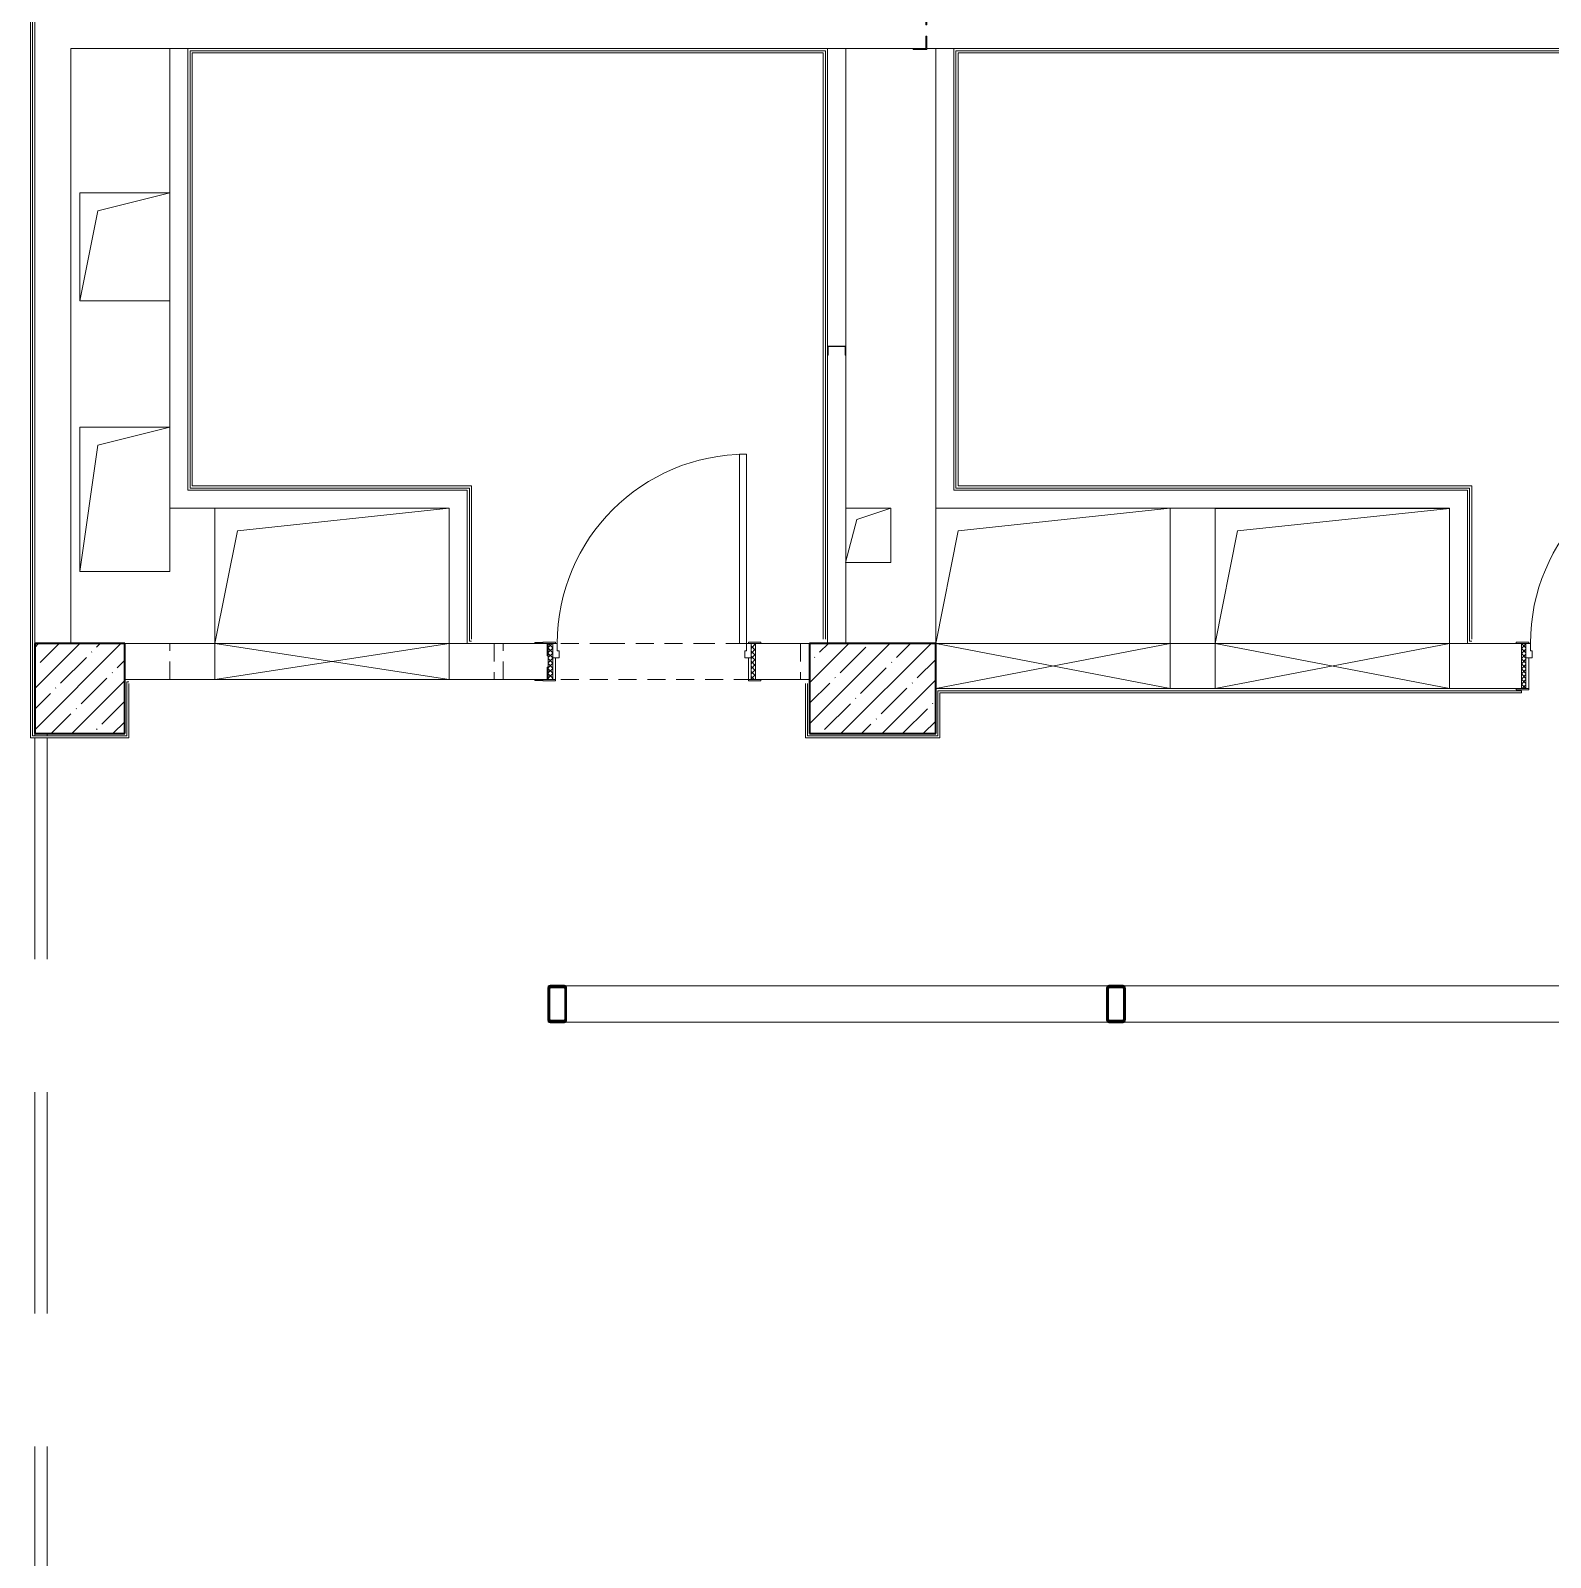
# Model space of a CAD drawing. Header units: millimetres. Extents: x 5993 to 95364, y 94667 to 143522.
# Drawn here: x 42603 to 43290, y 116350 to 117039 of the extents above; entities that cross this region are included whole.
import ezdxf

# ---------------------------------------------------------------- set-up
doc = ezdxf.new("R2010")
doc.units = ezdxf.units.MM
doc.linetypes.add('200_ШТРИХ_ш1п0_6_', pattern=[160, 100, -60])
for name, color, linetype, lineweight in [('0-2', 7, 'Continuous', 9), ('Двери', 7, 'Continuous', 9), ('Каркас_Импост', 7, 'Continuous', 13), ('Каркас_Импост-1', 7, 'Continuous', 9), ('Колонны-1', 7, 'Continuous', 35), ('Линии-1', 7, '200_ШТРИХ_ш1п0_6_', 9), ('Несущие колонны', 7, 'Continuous', 9), ('Несущие колонны-1', 7, 'Continuous', 35), ('Обобщенные модели', 7, 'Continuous', 9), ('Открывание-1', 7, 'Continuous', 9), ('Панель-2', 7, 'Continuous', 13), ('Перемычка_Пунктирные линии-1', 7, '200_ШТРИХ_ш1п0_6_', 9), ('Проем-1', 7, 'Continuous', 9), ('Стены', 7, 'Continuous', 9), ('Стены-1', 7, 'Continuous', 13), ('Элементы узлов', 7, 'Continuous', 9)]:
    doc.layers.add(name, color=color, linetype=linetype, lineweight=lineweight)

# ---------------------------------------------------------------- blocks, each defined once
blk = doc.blocks.new('BSC_Колонна _Прямоугольная - 500х500-25976076-АИ2_01_План напольных покрытий и плинтусов 1го этажа _Часть 2_')
at = {"layer": 'Несущие колонны'}
h = blk.add_hatch(dxfattribs=at)
h.set_pattern_fill('FP_4', color=256, style=0, pattern_type=2)
h.set_pattern_definition([(45, (-12200, -34300), (-114.04925, 114.04925), []), (45, (-12085.95, -34300), (-114.04925, 114.04925), [201.613, -40.323, 3.353, -36.97])])
h.paths.add_polyline_path([(-250, -250), (250, -250), (250, 250), (-250, 250)], flags=0)
at = {"layer": 'Несущие колонны-1'}
for p, q in [((250, 250), (-250, 250)), ((-250, 250), (-250, -250)), ((250, -250), (250, 250)), ((-250, -250), (250, -250))]:
    blk.add_line(p, q, dxfattribs=at)
blk = doc.blocks.new('BSC_Колонна _Прямоугольная - 500х700-V3-АИ2_01_План напольных покрытий и плинтусов 1го этажа _Часть 2_')
at = {"layer": 'Несущие колонны'}
h = blk.add_hatch(dxfattribs=at)
h.set_pattern_fill('FP_8', color=256, style=0, pattern_type=2)
h.set_pattern_definition([(315, (-34300, 16600), (114.04925, 114.04925), []), (315, (-34300, 16485.95), (114.04925, 114.04925), [201.613, -40.323, 3.353, -36.97])])
h.paths.add_polyline_path([(-250, 350), (-250, -350), (250, -350), (250, 350)], flags=0)
at = {"layer": 'Несущие колонны-1'}
for p, q in [((250, 350), (-250, 350)), ((-250, 350), (-250, -350)), ((250, -350), (250, 350)), ((-250, -350), (250, -350))]:
    blk.add_line(p, q, dxfattribs=at)
blk = doc.blocks.new('Дверь_СКБ_1Ст_Внутренняя_ШЕР - СОШ_Д-22__Дв_1150x2100h_Артистические_ кладовые_EI30-28013330-АИ2_01_План напольных покрытий и плинтусов 1го этажа _Часть 2_')
at = {"layer": 'Двери'}
h = blk.add_hatch(dxfattribs=at)
h.set_pattern_fill('FP_91', color=256, style=0, pattern_type=2)
h.set_pattern_definition([(135, (1726.41, 164.685), (-14.14214, -14.14214), []), (225, (1726.41, 164.685), (14.14214, -14.14214), [])])
h.paths.add_polyline_path([(587.5, -100), (587.5, 100), (562.5, 100), (562.5, -100)], flags=0)
at = {"layer": 'Каркас_Импост-1'}
h = blk.add_hatch(dxfattribs=at)
h.set_pattern_fill('FP_92', color=256, style=0, pattern_type=2)
h.set_pattern_definition([(45, (-396.384, 164.685), (-14.1421, 14.1421), []), (135, (-396.384, 164.685), (-14.1421, -14.1421), [])])
h.paths.add_polyline_path([(-537.5, -100), (-537.5, 100), (-562.5, 100), (-562.5, -100)], flags=0)
at = {"layer": 'Каркас_Импост'}
for p, q in [((-522.5, 108), (-592.5, 108)), ((-592.5, 108), (-592.5, 100)), ((-592.5, 100), (-522.5, 100)), ((-537.5, 100), (-562.5, 100)), ((-562.5, 100), (-562.5, -100)), ((-512.5, 100), (-537.5, 100)), ((-537.5, 100), (-537.5, 20)), ((-537.5, -100), (-537.5, 100)), ((-522.5, 100), (-537.5, 100)), ((-537.5, 100), (-537.5, 99)), ((-537.5, 99), (-522.5, 99)), ((-522.5, 100), (-522.5, 108)), ((-522.5, 99), (-522.5, 100)), ((-512.5, 60), (-512.5, 100)), ((537.5, 100), (537.5, 60)), ((562.5, 100), (537.5, 100)), ((617.5, 108), (547.5, 108)), ((547.5, 108), (547.5, 100)), ((562.5, 100), (547.5, 100)), ((547.5, 100), (547.5, 99)), ((547.5, 100), (617.5, 100)), ((547.5, 99), (562.5, 99)), ((562.5, 20), (562.5, 100)), ((587.5, 100), (562.5, 100)), ((562.5, 100), (562.5, -100)), ((562.5, 99), (562.5, 100)), ((587.5, -100), (587.5, 100)), ((617.5, 100), (617.5, 108)), ((-537.5, 20), (-502.5, 20)), ((-522.5, 20), (-537.5, 20)), ((-537.5, 20), (-537.5, -100)), ((-522.5, -100), (-522.5, 20)), ((-502.5, 60), (-512.5, 60)), ((-502.5, 20), (-502.5, 60)), ((537.5, 60), (527.5, 60)), ((527.5, 60), (527.5, 20)), ((527.5, 20), (562.5, 20)), ((562.5, 20), (547.5, 20)), ((547.5, 20), (547.5, -100)), ((562.5, -100), (562.5, 20)), ((-522.5, -100), (-592.5, -100)), ((-592.5, -100), (-592.5, -108)), ((-592.5, -108), (-522.5, -108)), ((-562.5, -100), (-537.5, -100)), ((-537.5, -100), (-522.5, -100)), ((-522.5, -108), (-522.5, -100)), ((547.5, -100), (562.5, -100)), ((617.5, -100), (547.5, -100)), ((547.5, -100), (547.5, -108)), ((547.5, -108), (617.5, -108)), ((562.5, -100), (587.5, -100)), ((617.5, -108), (617.5, -100))]:
    blk.add_line(p, q, dxfattribs=at)
at = {"layer": 'Открывание-1'}
blk.add_arc((537.5, 100), 1050, 90, 180, dxfattribs=at)
at = {"layer": 'Панель-2'}
for p, q in [((537.5, 1150), (497.5, 1150)), ((497.5, 1150), (497.5, 100)), ((537.5, 100), (537.5, 1150)), ((497.5, 100), (537.5, 100))]:
    blk.add_line(p, q, dxfattribs=at)
blk = doc.blocks.new('Дверь_СКБ_1Ст_Внутренняя_ШЕР - СОШ_Д-22__Дв_1150x2100h_Артистические_ кладовые_EI30-25937594-АИ2_01_План напольных покрытий и плинтусов 1го этажа _Часть 2_')
at = {"layer": 'Двери'}
h = blk.add_hatch(dxfattribs=at)
h.set_pattern_fill('FP_93', color=256, style=0, pattern_type=2)
h.set_pattern_definition([(135, (1726.41, 189.685), (-14.14214, -14.14214), []), (225, (1726.41, 189.685), (14.14214, -14.14214), [])])
h.paths.add_polyline_path([(587.5, -125), (587.5, 125), (562.5, 125), (562.5, -125)], flags=0)
at = {"layer": 'Каркас_Импост-1'}
h = blk.add_hatch(dxfattribs=at)
h.set_pattern_fill('FP_94', color=256, style=0, pattern_type=2)
h.set_pattern_definition([(45, (-396.384, 189.685), (-14.1421, 14.1421), []), (135, (-396.384, 189.685), (-14.1421, -14.1421), [])])
h.paths.add_polyline_path([(-537.5, -125), (-537.5, 125), (-562.5, 125), (-562.5, -125)], flags=0)
at = {"layer": 'Каркас_Импост'}
for p, q in [((-522.5, 133), (-592.5, 133)), ((-592.5, 133), (-592.5, 125)), ((-592.5, 125), (-522.5, 125)), ((-537.5, 125), (-562.5, 125)), ((-562.5, 125), (-562.5, -125)), ((-512.5, 125), (-537.5, 125)), ((-537.5, 125), (-537.5, 45)), ((-537.5, -125), (-537.5, 125)), ((-522.5, 125), (-537.5, 125)), ((-537.5, 125), (-537.5, 124)), ((-537.5, 124), (-522.5, 124)), ((-522.5, 125), (-522.5, 133)), ((-522.5, 124), (-522.5, 125)), ((-512.5, 85), (-512.5, 125)), ((-502.5, 85), (-512.5, 85)), ((-502.5, 45), (-502.5, 85)), ((537.5, 85), (527.5, 85)), ((527.5, 85), (527.5, 45)), ((537.5, 125), (537.5, 85)), ((562.5, 125), (537.5, 125)), ((617.5, 133), (547.5, 133)), ((547.5, 133), (547.5, 125)), ((562.5, 125), (547.5, 125)), ((547.5, 125), (547.5, 124)), ((547.5, 125), (617.5, 125)), ((547.5, 124), (562.5, 124)), ((562.5, 45), (562.5, 125)), ((587.5, 125), (562.5, 125)), ((562.5, 125), (562.5, -125)), ((562.5, 124), (562.5, 125)), ((587.5, -125), (587.5, 125)), ((617.5, 125), (617.5, 133)), ((-537.5, 45), (-502.5, 45)), ((-522.5, 45), (-537.5, 45)), ((-537.5, 45), (-537.5, -125)), ((-522.5, -125), (-522.5, 45)), ((527.5, 45), (562.5, 45)), ((562.5, 45), (547.5, 45)), ((547.5, 45), (547.5, -125)), ((562.5, -125), (562.5, 45)), ((-522.5, -125), (-592.5, -125)), ((-592.5, -125), (-592.5, -133)), ((-592.5, -133), (-522.5, -133)), ((-562.5, -125), (-537.5, -125)), ((-537.5, -125), (-522.5, -125)), ((-522.5, -133), (-522.5, -125)), ((547.5, -125), (562.5, -125)), ((617.5, -125), (547.5, -125)), ((547.5, -125), (547.5, -133)), ((547.5, -133), (617.5, -133)), ((562.5, -125), (587.5, -125)), ((617.5, -133), (617.5, -125))]:
    blk.add_line(p, q, dxfattribs=at)
at = {"layer": 'Открывание-1'}
blk.add_arc((537.5, 125), 1050, 90, 180, dxfattribs=at)
at = {"layer": 'Панель-2'}
for p, q in [((537.5, 1175), (497.5, 1175)), ((497.5, 1175), (497.5, 125)), ((537.5, 125), (537.5, 1175)), ((497.5, 125), (537.5, 125))]:
    blk.add_line(p, q, dxfattribs=at)
blk = doc.blocks.new('АР_Перемычка - АР_Перемычка-28013365-АИ2_01_План напольных покрытий и плинтусов 1го этажа _Часть 2_')
at = {"layer": 'Обобщенные модели'}
blk.add_line((-250, -100), (-243, -100), dxfattribs=at)
at = {"layer": 'Перемычка_Пунктирные линии-1'}
for p, q in [((-250, 100), (325, 100)), ((-250, -100), (-250, 100)), ((325, 100), (825, 100)), ((825, 100), (1400, 100)), ((1400, 100), (1400, -100)), ((-250, -100), (1400, -100))]:
    blk.add_line(p, q, dxfattribs=at)
blk = doc.blocks.new('Фахверк_СКБ_Уголок - 200_4010-27904266-АИ2_01_План напольных покрытий и плинтусов 1го этажа _Часть 2_')
at = {"layer": 'Обобщенные модели'}
for p, q in [((125, 156), (50, 156)), ((50, 156), (50, 150)), ((50, 150), (119, 150)), ((119, 150), (119, 81)), ((125, 81), (125, 156)), ((119, 81), (125, 81)), ((125, 19), (119, 19)), ((119, 19), (119, -50)), ((125, -56), (125, 19)), ((119, -50), (50, -50)), ((50, -50), (50, -56)), ((50, -56), (125, -56))]:
    blk.add_line(p, q, dxfattribs=at)
blk = doc.blocks.new('154_Фахверк_СКБ_Швеллер - Тип_100_4010-27736299-АИ2_01_План напольных покрытий и плинтусов 1го этажа _Часть 2_')
at = {"layer": 'Обобщенные модели'}
for p, q in [((175, 50), (125, 50)), ((125, 50), (125, -50)), ((128, 47), (175, 47)), ((128, -47), (128, 47)), ((175, 47), (175, 50)), ((125, -50), (175, -50)), ((175, -47), (128, -47)), ((175, -50), (175, -47))]:
    blk.add_line(p, q, dxfattribs=at)
blk = doc.blocks.new('154_Стойка_СКБ_Уголок - СМ-2230_200-V181-АИ2_01_План напольных покрытий и плинтусов 1го этажа _Часть 2_')
at = {"layer": 'Обобщенные модели'}
for p, q in [((131, 81), (131, 150)), ((200, 156), (155, 156)), ((155, 150), (200, 150)), ((200, 150), (200, 156)), ((125, 81), (131, 81)), ((131, 19), (125, 19)), ((131, -50), (131, 19)), ((200, -50), (155, -50)), ((155, -56), (200, -56)), ((200, -56), (200, -50))]:
    blk.add_line(p, q, dxfattribs=at)
blk = doc.blocks.new('AR_Отверстие прямоугольное _в стене__БезПР - AR_Отверстие прямоугольное _в стене__БезПР-30578453-АИ2_01_План напольных покрытий и плинтусов 1го этажа _Часть 2_')
at = {"layer": 'Проем-1'}
blk.add_line((650, 125), (-650, 125), dxfattribs=at)
at = {"layer": 'Элементы узлов'}
for p, q in [((-650, -125), (-650, 125)), ((-650, 125), (650, 125)), ((650, 125), (-650, -125)), ((-650, 125), (650, -125)), ((650, 125), (-650, 125)), ((-650, 125), (-650, -125)), ((650, -125), (-650, -125)), ((-650, -125), (650, -125))]:
    blk.add_line(p, q, dxfattribs=at)
blk = doc.blocks.new('AR_Отверстие прямоугольное _в стене__БезПР - AR_Отверстие прямоугольное _в стене__БезПР-V239-АИ2_01_План напольных покрытий и плинтусов 1го этажа _Часть 2_')
at = {"layer": 'Проем-1'}
blk.add_line((650, 125), (-650, 125), dxfattribs=at)
at = {"layer": 'Элементы узлов'}
for p, q in [((-650, -125), (-650, 125)), ((-650, 125), (650, 125)), ((650, 125), (-650, -125)), ((-650, 125), (650, -125)), ((650, 125), (-650, 125)), ((-650, 125), (-650, -125)), ((650, 125), (650, -125)), ((650, -125), (650, 125)), ((650, -125), (-650, -125)), ((-650, -125), (650, -125))]:
    blk.add_line(p, q, dxfattribs=at)
blk = doc.blocks.new('AR_Отверстие прямоугольное _в плите_ - AR_Отверстие прямоугольное _в плите_-30602836-АИ2_01_План напольных покрытий и плинтусов 1го этажа _Часть 2_')
at = {"layer": 'Обобщенные модели'}
for p, q in [((-650, 375), (-650, -375)), ((-525, 250), (650, 375)), ((-650, -375), (-525, 250))]:
    blk.add_line(p, q, dxfattribs=at)
blk = doc.blocks.new('AR_Отверстие прямоугольное _в плите_ - AR_Отверстие прямоугольное _в плите_-V241-АИ2_01_План напольных покрытий и плинтусов 1го этажа _Часть 2_')
at = {"layer": 'Обобщенные модели'}
for p, q in [((-650, 375), (-650, -375)), ((-525, 250), (650, 375)), ((650, -375), (650, 375)), ((-650, -375), (-525, 250))]:
    blk.add_line(p, q, dxfattribs=at)
blk = doc.blocks.new('AR_Отверстие прямоугольное _в плите_ - AR_Отверстие прямоугольное _в плите_-V242-АИ2_01_План напольных покрытий и плинтусов 1го этажа _Часть 2_')
at = {"layer": 'Обобщенные модели'}
for p, q in [((650, 375), (-650, 375)), ((-650, 375), (-650, -374.7)), ((-525, 250), (650, 375)), ((-649.9, -374.7), (-525, 250))]:
    blk.add_line(p, q, dxfattribs=at)
blk = doc.blocks.new('AR_Отверстие прямоугольное _в плите_ - AR_Отверстие прямоугольное _в плите_-30552698-АИ2_01_План напольных покрытий и плинтусов 1го этажа _Часть 2_')
at = {"layer": 'Обобщенные модели'}
for p, q in [((250, 300), (-250, 300)), ((-250, 300), (-250, -300)), ((-150, 200), (250, 300)), ((-250, -300), (-150, 200)), ((-250, -300), (250, -300))]:
    blk.add_line(p, q, dxfattribs=at)
blk = doc.blocks.new('AR_Отверстие прямоугольное _в плите_ - AR_Отверстие прямоугольное _в плите_-30602980-АИ2_01_План напольных покрытий и плинтусов 1го этажа _Часть 2_')
at = {"layer": 'Обобщенные модели'}
for p, q in [((250, 400), (-250, 400)), ((-250, 400), (-250, -400)), ((-150, 300), (250, 400)), ((-250, -400), (-150, 300)), ((250, -400), (250, -50)), ((-250, -400), (250, -400))]:
    blk.add_line(p, q, dxfattribs=at)
blk = doc.blocks.new('AR_Отверстие прямоугольное _в плите_ - AR_Отверстие прямоугольное _в плите_-V254-АИ2_01_План напольных покрытий и плинтусов 1го этажа _Часть 2_')
at = {"layer": 'Обобщенные модели'}
for p, q in [((125, 150), (-125, 150)), ((-125, -150), (-62.5, 87.5)), ((-62.5, 87.5), (125, 150)), ((125, -150), (125, 150)), ((-125, -150), (125, -150))]:
    blk.add_line(p, q, dxfattribs=at)
blk = doc.blocks.new('AR_Отверстие прямоугольное _в стене_ - AR_Отверстие прямоугольное _в стене__ОВ-36787916-АИ2_01_План напольных покрытий и плинтусов 1го этажа _Часть 2_')
at = {"layer": 'Элементы узлов'}
for p, q in [((-650, -100), (-650, 100)), ((-650, 100), (650, 100)), ((650, 100), (-650, -100)), ((-650, 100), (650, -100)), ((650, 100), (-650, 100)), ((-650, 100), (-650, -100)), ((650, 100), (650, -100)), ((650, -100), (650, 100)), ((650, -100), (-650, -100)), ((-650, -100), (650, -100))]:
    blk.add_line(p, q, dxfattribs=at)
blk = doc.blocks.new('АР_Перемычка - АР_Перемычка-36787955-АИ2_01_План напольных покрытий и плинтусов 1го этажа _Часть 2_')
at = {"layer": 'Обобщенные модели'}
blk.add_line((-250, -100), (-243, -100), dxfattribs=at)
at = {"layer": 'Перемычка_Пунктирные линии-1'}
for p, q in [((-250, 100), (1550, 100)), ((-250, -100), (-250, 100)), ((1550, 100), (1550, -100)), ((-250, -100), (1550, -100))]:
    blk.add_line(p, q, dxfattribs=at)

msp = doc.modelspace()

# ---------------------------------------------------------------- linework, layer by layer
at = {"layer": 'Колонны-1'}
for p, q in [((42837.32, 116606.96), (42837.32, 116592.63)), ((42837.81, 116592.63), (42837.81, 116606.96)), ((42844.49, 116607.94), (42838.3, 116607.94)), ((42838.3, 116607.45), (42844.49, 116607.45)), ((42844.97, 116606.96), (42844.97, 116592.63)), ((42845.46, 116592.63), (42845.46, 116606.96)), ((43089.65, 116606.96), (43089.65, 116592.63)), ((43090.14, 116592.63), (43090.14, 116606.96)), ((43096.81, 116607.94), (43090.63, 116607.94)), ((43090.63, 116607.45), (43096.81, 116607.45)), ((43097.3, 116606.96), (43097.3, 116592.63)), ((43097.79, 116592.63), (43097.79, 116606.96)), ((42844.49, 116592.15), (42838.3, 116592.15)), ((42838.3, 116591.66), (42844.49, 116591.66)), ((43096.81, 116592.15), (43090.63, 116592.15)), ((43090.63, 116591.66), (43096.81, 116591.66))]:
    msp.add_line(p, q, dxfattribs=at)
for centre, radius, start, end in [((42838.3, 116606.96), 0.977, 90, 180), ((42838.3, 116606.96), 0.488, 90, 180), ((42844.49, 116606.96), 0.977, 0, 90), ((42844.49, 116606.96), 0.488, 0, 90), ((43090.63, 116606.96), 0.977, 90, 180), ((43090.63, 116606.96), 0.488, 90, 180), ((43096.81, 116606.96), 0.977, 0, 90), ((43096.81, 116606.96), 0.488, 0, 90), ((42838.3, 116592.63), 0.977, 180, 270), ((42838.3, 116592.63), 0.488, 180, 270), ((42844.49, 116592.63), 0.977, 270, 0), ((42844.49, 116592.63), 0.488, 270, 0), ((43090.63, 116592.63), 0.977, 180, 270), ((43090.63, 116592.63), 0.488, 180, 270), ((43096.81, 116592.63), 0.977, 270, 0), ((43096.81, 116592.63), 0.488, 270, 0)]:
    msp.add_arc(centre, radius, start, end, dxfattribs=at)
at = {"layer": 'Линии-1'}
for p, q in [((42605.35, 116721.89), (42605.35, 116720.91)), ((42605.35, 116720.02), (42605.35, 116276.09)), ((42611.04, 116721.89), (42611.04, 116720.91)), ((42611.04, 116720.02), (42611.04, 116276.09))]:
    msp.add_line(p, q, dxfattribs=at)
at = {"layer": 'Стены'}
for p, q in [((42603.47, 116720.02), (42603.47, 117250.96)), ((42604.37, 117250.96), (42604.37, 116720.91)), ((42675.51, 117030.22), (42962.51, 117030.22)), ((42675.51, 116832.75), (42675.51, 117030.22)), ((42961.53, 117029.24), (42676.49, 117029.24)), ((42676.49, 117029.24), (42676.49, 116833.73)), ((42961.53, 116764.54), (42961.53, 117029.24)), ((42962.51, 117030.22), (42962.51, 116764.54)), ((43021.44, 117030.22), (43381.7, 117030.22)), ((43021.44, 116832.75), (43021.44, 117030.22)), ((43380.72, 117029.24), (43022.42, 117029.24)), ((43022.42, 117029.24), (43022.42, 116833.73)), ((42801.67, 116832.75), (42675.51, 116832.75)), ((42676.49, 116833.73), (42802.65, 116833.73)), ((42801.67, 116763.56), (42801.67, 116832.75)), ((42802.65, 116833.73), (42802.65, 116764.54)), ((43253.42, 116832.75), (43021.44, 116832.75)), ((43022.42, 116833.73), (43254.39, 116833.73)), ((43253.42, 116763.56), (43253.42, 116832.75)), ((43254.39, 116833.73), (43254.39, 116764.54)), ((42801.67, 116763.56), (42802.65, 116763.56)), ((43253.42, 116763.56), (43254.39, 116763.56)), ((42647.02, 116720.91), (42647.02, 116745.33)), ((42647.92, 116745.33), (42647.02, 116745.33)), ((42647.92, 116744.44), (42647.92, 116720.02)), ((42953.48, 116720.02), (42953.48, 116744.44)), ((42954.37, 116744.44), (42954.37, 116720.91)), ((43013.3, 116720.91), (43013.3, 116741.26)), ((43013.3, 116741.26), (43276.86, 116741.26)), ((43014.2, 116740.37), (43014.2, 116720.02)), ((43276.86, 116740.37), (43014.2, 116740.37)), ((43276.86, 116741.26), (43276.86, 116740.37)), ((42647.92, 116720.02), (42603.47, 116720.02)), ((42604.37, 116720.91), (42647.02, 116720.91)), ((43014.2, 116720.02), (42953.48, 116720.02)), ((42954.37, 116720.91), (43013.3, 116720.91))]:
    msp.add_line(p, q, dxfattribs=at)
at = {"layer": 'Стены-1'}
for p, q in [((42605.35, 117210.26), (42605.35, 116762.59)), ((42621.63, 117031.19), (43002.15, 117031.19)), ((42621.63, 116762.59), (42621.63, 117031.19)), ((42666.39, 117031.19), (42666.39, 116831.77)), ((42674.53, 117031.19), (42666.39, 117031.19)), ((42674.53, 116831.77), (42674.53, 117031.19)), ((42971.63, 117031.19), (42963.49, 117031.19)), ((42963.49, 117031.19), (42963.49, 116896.89)), ((42971.63, 116896.89), (42971.63, 117031.19)), ((43008.25, 117031.19), (43382.67, 117031.19)), ((43020.46, 117031.19), (43012.32, 117031.19)), ((43012.32, 117031.19), (43012.32, 116831.77)), ((43020.46, 116831.77), (43020.46, 117031.19)), ((42963.49, 116892.82), (42963.49, 116762.59)), ((42971.63, 116762.59), (42971.63, 116892.82)), ((42666.39, 116831.77), (42666.39, 116823.63)), ((42800.7, 116831.77), (42674.53, 116831.77)), ((42800.7, 116823.63), (42800.7, 116831.77)), ((43012.32, 116831.77), (43012.32, 116823.63)), ((43252.44, 116831.77), (43020.46, 116831.77)), ((43252.44, 116823.63), (43252.44, 116831.77)), ((42666.39, 116823.63), (42792.56, 116823.63)), ((42792.56, 116823.63), (42792.56, 116762.59)), ((42800.7, 116762.59), (42800.7, 116823.63)), ((43012.32, 116823.63), (43244.3, 116823.63)), ((43244.3, 116823.63), (43244.3, 116762.59)), ((43252.44, 116762.59), (43252.44, 116823.63)), ((42686.74, 116762.59), (42646.04, 116762.59)), ((42831.22, 116762.59), (42792.56, 116762.59)), ((42792.56, 116762.59), (42800.7, 116762.59)), ((42955.35, 116762.59), (42933.37, 116762.59)), ((43138.49, 116762.59), (43118.14, 116762.59)), ((43118.14, 116762.59), (43118.14, 116742.24)), ((43138.49, 116742.24), (43138.49, 116762.59)), ((43244.3, 116762.59), (43252.44, 116762.59)), ((43274.42, 116762.59), (43244.3, 116762.59)), ((43244.3, 116762.59), (43244.3, 116742.24)), ((42646.04, 116746.31), (42686.74, 116746.31)), ((42792.56, 116746.31), (42831.22, 116746.31)), ((42933.37, 116746.31), (42955.35, 116746.31)), ((43118.14, 116742.24), (43138.49, 116742.24)), ((43244.3, 116742.24), (43274.42, 116742.24)), ((43594.3, 116607.94), (42837.32, 116607.94)), ((42837.32, 116607.94), (42837.32, 116591.66)), ((42837.32, 116591.66), (43594.3, 116591.66))]:
    msp.add_line(p, q, dxfattribs=at)

# ---------------------------------------------------------------- block references
at = {"layer": '0-2', "xscale": 0.08139549610658335, "yscale": 0.08139549610658335, "zscale": 0.08139549610658335}
for name, p in [('Фахверк_СКБ_Уголок - 200_4010-27904266-АИ2_01_План напольных покрытий и плинтусов 1го этажа _Часть 2_', (42998.08, 117035.26)), ('AR_Отверстие прямоугольное _в плите_ - AR_Отверстие прямоугольное _в плите_-30552698-АИ2_01_План напольных покрытий и плинтусов 1го этажа _Часть 2_', (42646.04, 116941.66)), ('AR_Отверстие прямоугольное _в плите_ - AR_Отверстие прямоугольное _в плите_-30602980-АИ2_01_План напольных покрытий и плинтусов 1го этажа _Часть 2_', (42646.04, 116827.7)), ('Дверь_СКБ_1Ст_Внутренняя_ШЕР - СОШ_Д-22__Дв_1150x2100h_Артистические_ кладовые_EI30-28013330-АИ2_01_План напольных покрытий и плинтусов 1го этажа _Часть 2_', (42883.11, 116754.45)), ('Дверь_СКБ_1Ст_Внутренняя_ШЕР - СОШ_Д-22__Дв_1150x2100h_Артистические_ кладовые_EI30-25937594-АИ2_01_План напольных покрытий и плинтусов 1го этажа _Часть 2_', (43322.64, 116752.41)), ('AR_Отверстие прямоугольное _в плите_ - AR_Отверстие прямоугольное _в плите_-30602836-АИ2_01_План напольных покрытий и плинтусов 1го этажа _Часть 2_', (42739.65, 116793.11)), ('AR_Отверстие прямоугольное _в плите_ - AR_Отверстие прямоугольное _в плите_-V254-АИ2_01_План напольных покрытий и плинтусов 1го этажа _Часть 2_', (42981.8, 116811.42)), ('AR_Отверстие прямоугольное _в плите_ - AR_Отверстие прямоугольное _в плите_-V241-АИ2_01_План напольных покрытий и плинтусов 1го этажа _Часть 2_', (43065.23, 116793.11)), ('AR_Отверстие прямоугольное _в плите_ - AR_Отверстие прямоугольное _в плите_-V242-АИ2_01_План напольных покрытий и плинтусов 1го этажа _Часть 2_', (43191.39, 116793.08)), ('BSC_Колонна _Прямоугольная - 500х500-25976076-АИ2_01_План напольных покрытий и плинтусов 1го этажа _Часть 2_', (42625.7, 116742.24)), ('АР_Перемычка - АР_Перемычка-36787955-АИ2_01_План напольных покрытий и плинтусов 1го этажа _Часть 2_', (42686.74, 116754.45)), ('AR_Отверстие прямоугольное _в стене_ - AR_Отверстие прямоугольное _в стене__ОВ-36787916-АИ2_01_План напольных покрытий и плинтусов 1го этажа _Часть 2_', (42739.65, 116754.45)), ('АР_Перемычка - АР_Перемычка-28013365-АИ2_01_План напольных покрытий и плинтусов 1го этажа _Часть 2_', (42837.32, 116754.45))]:
    msp.add_blockref(name, p, dxfattribs=at)
for name, p, rotation in [('154_Фахверк_СКБ_Швеллер - Тип_100_4010-27736299-АИ2_01_План напольных покрытий и плинтусов 1го этажа _Часть 2_', (42967.56, 116907.06), 269.9999999999999), ('154_Стойка_СКБ_Уголок - СМ-2230_200-V181-АИ2_01_План напольных покрытий и плинтусов 1го этажа _Часть 2_', (42847.5, 116758.52), 180), ('BSC_Колонна _Прямоугольная - 500х700-V3-АИ2_01_План напольных покрытий и плинтусов 1го этажа _Часть 2_', (42983.84, 116742.24), 89.9999999999999), ('AR_Отверстие прямоугольное _в стене__БезПР - AR_Отверстие прямоугольное _в стене__БезПР-30578453-АИ2_01_План напольных покрытий и плинтусов 1го этажа _Часть 2_', (43065.23, 116752.41), 180), ('AR_Отверстие прямоугольное _в стене__БезПР - AR_Отверстие прямоугольное _в стене__БезПР-V239-АИ2_01_План напольных покрытий и плинтусов 1го этажа _Часть 2_', (43191.39, 116752.41), 180)]:
    msp.add_blockref(name, p, dxfattribs=dict(at, rotation=rotation))

doc.saveas('drawing.dxf')
